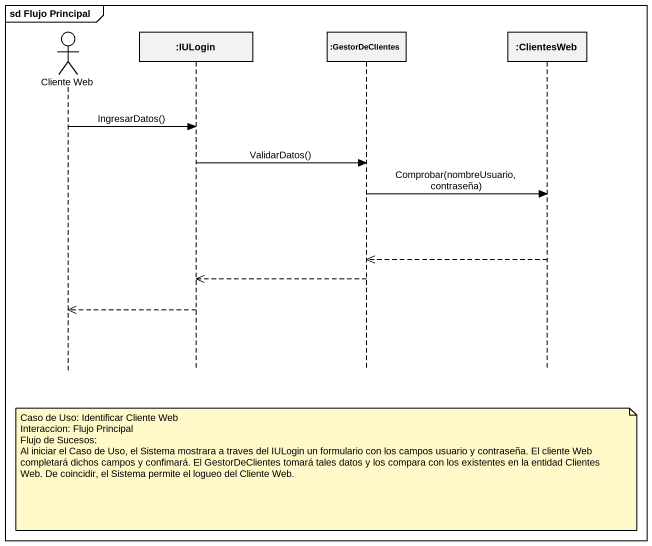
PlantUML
@startuml
mainframe sd Flujo Principal
hide footbox
actor "Cliente Web" as Cliente_Web
participant ":IULogin" as IULogin
participant ":GestorDeClientes" as GestorDeClientes
participant ":ClientesWeb" as ClientesWeb

Cliente_Web -> IULogin : IngresarDatos()
IULogin -> GestorDeClientes : ValidarDatos()
GestorDeClientes -> ClientesWeb : Comprobar(nombreUsuario,contraseña)
ClientesWeb -->> GestorDeClientes
GestorDeClientes -->> IULogin
IULogin -->> Cliente_Web
note over GestorDeClientes
  Caso de Uso: Identificar Cliente Web
  Interaccion: Flujo Principal
  Flujo de Sucesos:
  Al iniciar el Caso de Uso, el Sistema mostrara a traves del IULogin un formulario con los campos usuario y contraseña. El cliente Web completará dichos campos y confimará. El GestorDeClientes tomará tales datos y los compara con los existentes en la entidad Clientes Web. De coincidir, el Sistema permite el logueo del Cliente Web.
end note
@enduml
